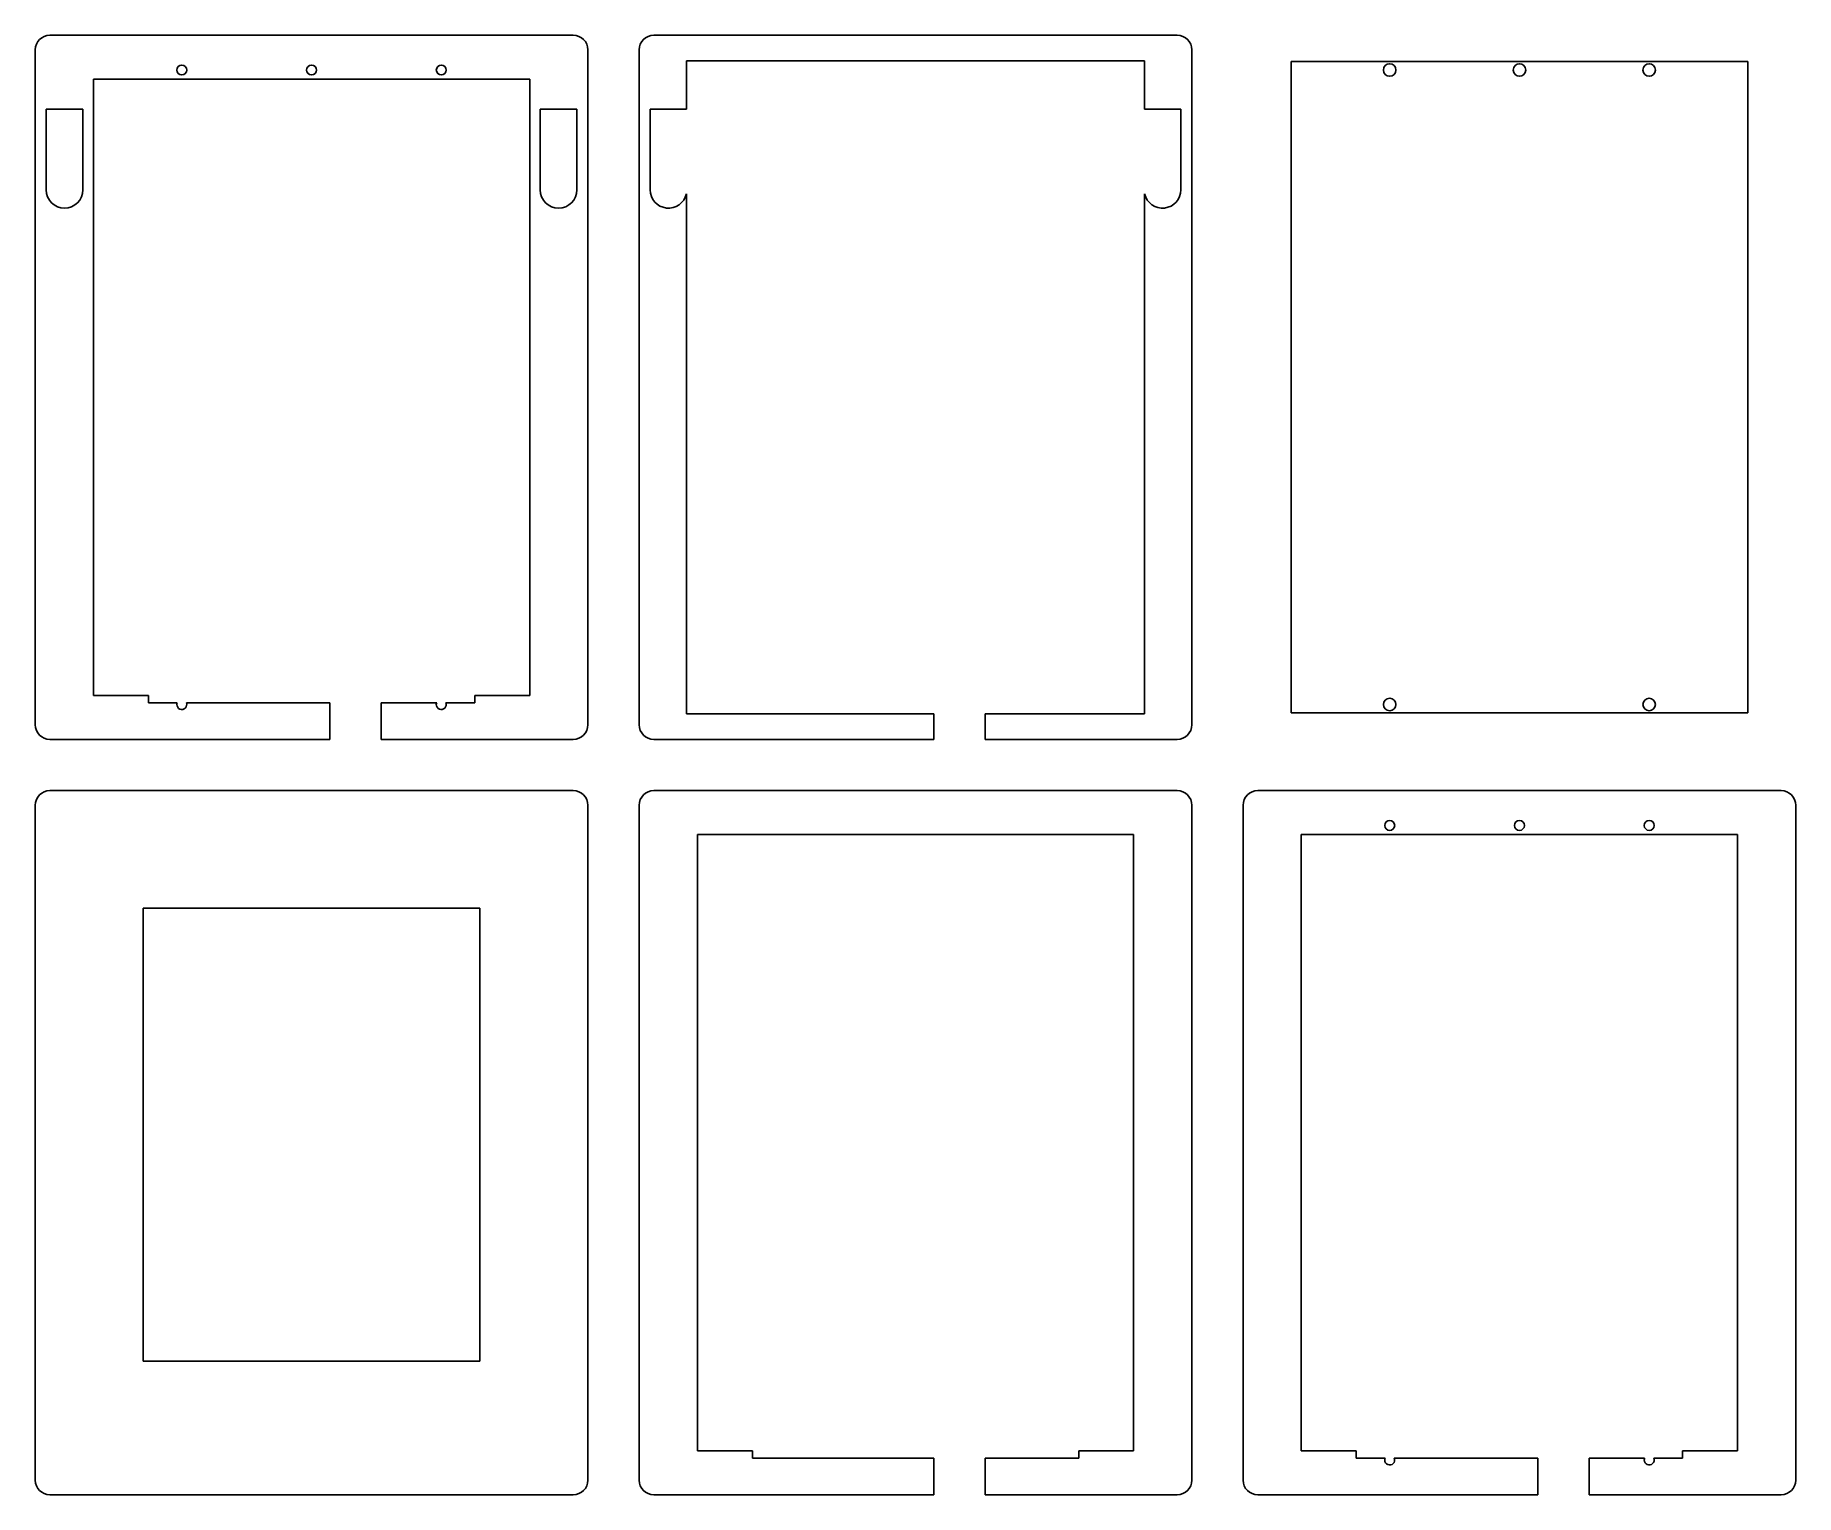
# Model space of a CAD drawing. Header units: millimetres. Extents: x 0 to 480, y 0 to 398.
import ezdxf

# ---------------------------------------------------------------- set-up
doc = ezdxf.new("R2010")
doc.units = ezdxf.units.MM
for name, color, linetype in [('flat_BackPanel', 7, 'CONTINUOUS'), ('flat_L1_Face', 7, 'CONTINUOUS'), ('flat_L2_Pocket', 7, 'CONTINUOUS'), ('flat_L3_Pocket', 7, 'CONTINUOUS'), ('flat_L4_Pocket', 7, 'CONTINUOUS'), ('flat_L5_Back', 7, 'CONTINUOUS')]:
    doc.layers.add(name, color=color, linetype=linetype)

msp = doc.modelspace()

# ---------------------------------------------------------------- linework, layer by layer
at = {"layer": 'flat_BackPanel'}
for p, q in [((342.68, 213.4), (342.68, 391.2)), ((342.68, 391.2), (467.32, 391.2)), ((467.32, 213.4), (467.32, 391.2)), ((342.68, 213.4), (467.32, 213.4))]:
    msp.add_line(p, q, dxfattribs=at)
for centre in [(369.6, 388.9), (405, 388.9), (440.4, 388.9), (369.6, 215.7), (440.4, 215.7)]:
    msp.add_circle(centre, 1.7, dxfattribs=at)
at = {"layer": 'flat_L1_Face'}
for p, q in [((4, 192.2), (146.8, 192.2)), ((0, 4), (0, 188.2)), ((150.8, 4), (150.8, 188.2)), ((121.3, 160.1), (29.5, 160.1)), ((29.5, 36.5), (29.5, 160.1)), ((121.3, 36.5), (121.3, 160.1)), ((121.3, 36.5), (29.5, 36.5)), ((4, 0), (146.8, 0))]:
    msp.add_line(p, q, dxfattribs=at)
for centre, start, end in [((4, 188.2), 90, 180), ((146.8, 188.2), 0, 90), ((4, 4), 180, -90), ((146.8, 4), -90, 0)]:
    msp.add_arc(centre, 4, start, end, dxfattribs=at)
at = {"layer": 'flat_L2_Pocket'}
for p, q in [((168.8, 192.2), (311.6, 192.2)), ((164.8, 4), (164.8, 188.2)), ((315.6, 4), (315.6, 188.2)), ((299.73, 180.2), (180.68, 180.2)), ((180.68, 12), (180.68, 180.2)), ((299.73, 12), (299.73, 180.2)), ((195.68, 12), (180.68, 12)), ((195.68, 10), (195.68, 12)), ((245.2, 10), (195.68, 10)), ((245.2, 0), (245.2, 10)), ((259.2, 0), (259.2, 10)), ((284.73, 10), (259.2, 10)), ((284.73, 10), (284.73, 12)), ((299.73, 12), (284.73, 12)), ((168.8, 0), (245.2, 0)), ((259.2, 0), (311.6, 0))]:
    msp.add_line(p, q, dxfattribs=at)
for centre, start, end in [((168.8, 188.2), 90, 180), ((311.6, 188.2), 0, 90), ((168.8, 4), 180, -90), ((311.6, 4), -90, 0)]:
    msp.add_arc(centre, 4, start, end, dxfattribs=at)
at = {"layer": 'flat_L3_Pocket'}
for p, q in [((333.6, 192.2), (476.4, 192.2)), ((329.6, 4), (329.6, 188.2)), ((480.4, 4), (480.4, 188.2)), ((464.52, 180.2), (345.48, 180.2)), ((345.48, 12), (345.48, 180.2)), ((464.52, 12), (464.52, 180.2)), ((360.48, 12), (345.48, 12)), ((360.48, 10), (360.48, 12)), ((368.35, 10), (360.48, 10)), ((410, 10), (370.85, 10)), ((410, 0), (410, 10)), ((424, 0), (424, 10)), ((439.15, 10), (424, 10)), ((449.52, 10), (441.65, 10)), ((449.52, 10), (449.52, 12)), ((464.52, 12), (449.52, 12)), ((333.6, 0), (410, 0)), ((424, 0), (476.4, 0))]:
    msp.add_line(p, q, dxfattribs=at)
for centre in [(369.6, 182.7), (405, 182.7), (440.4, 182.7)]:
    msp.add_circle(centre, 1.35, dxfattribs=at)
for centre, radius, start, end in [((333.6, 188.2), 4, 90, 180), ((476.4, 188.2), 4, 0, 90), ((369.6, 9.5), 1.35, 180, 21.7385), ((369.6, 9.5), 1.35, 158.2615, 180), ((440.4, 9.5), 1.35, 158.2615, 180), ((440.4, 9.5), 1.35, 180, 21.7385), ((333.6, 4), 4, 180, -90), ((476.4, 4), 4, -90, 0)]:
    msp.add_arc(centre, radius, start, end, dxfattribs=at)
at = {"layer": 'flat_L4_Pocket'}
for p, q in [((0, 210.2), (0, 394.4)), ((4, 398.4), (146.8, 398.4)), ((150.8, 210.2), (150.8, 394.4)), ((134.93, 386.4), (15.88, 386.4)), ((15.88, 218.2), (15.88, 386.4)), ((134.93, 218.2), (134.93, 386.4)), ((13, 378.2), (3, 378.2)), ((3, 356.2), (3, 378.2)), ((13, 356.2), (13, 378.2)), ((147.8, 378.2), (137.8, 378.2)), ((137.8, 356.2), (137.8, 378.2)), ((147.8, 356.2), (147.8, 378.2)), ((30.88, 218.2), (15.88, 218.2)), ((30.88, 216.2), (30.88, 218.2)), ((38.75, 216.2), (30.88, 216.2)), ((80.4, 216.2), (41.25, 216.2)), ((80.4, 206.2), (80.4, 216.2)), ((94.4, 206.2), (94.4, 216.2)), ((109.55, 216.2), (94.4, 216.2)), ((119.92, 216.2), (112.05, 216.2)), ((119.92, 216.2), (119.92, 218.2)), ((134.93, 218.2), (119.92, 218.2)), ((4, 206.2), (80.4, 206.2)), ((94.4, 206.2), (146.8, 206.2))]:
    msp.add_line(p, q, dxfattribs=at)
for centre in [(40, 388.9), (75.4, 388.9), (110.8, 388.9)]:
    msp.add_circle(centre, 1.35, dxfattribs=at)
for centre, radius, start, end in [((4, 394.4), 4, 90, 180), ((146.8, 394.4), 4, 0, 90), ((8, 356.2), 5, 180, 0), ((142.8, 356.2), 5, 180, 0), ((40, 215.7), 1.35, 180, 21.7385), ((40, 215.7), 1.35, 158.2615, 180), ((110.8, 215.7), 1.35, 158.2615, 180), ((110.8, 215.7), 1.35, 180, 21.7385), ((4, 210.2), 4, 180, -90), ((146.8, 210.2), 4, -90, 0)]:
    msp.add_arc(centre, radius, start, end, dxfattribs=at)
at = {"layer": 'flat_L5_Back'}
for p, q in [((164.8, 210.2), (164.8, 394.4)), ((168.8, 398.4), (311.6, 398.4)), ((315.6, 210.2), (315.6, 394.4)), ((302.73, 391.4), (177.68, 391.4)), ((177.68, 378.2), (177.68, 391.4)), ((302.73, 378.2), (302.73, 391.4)), ((167.8, 356.2), (167.8, 378.2)), ((170.3, 378.2), (167.8, 378.2)), ((175.3, 378.2), (170.3, 378.2)), ((177.68, 378.2), (175.3, 378.2)), ((305.1, 378.2), (302.73, 378.2)), ((310.1, 378.2), (305.1, 378.2)), ((312.6, 378.2), (310.1, 378.2)), ((312.6, 356.2), (312.6, 378.2)), ((177.68, 213.2), (177.68, 355.09)), ((302.73, 213.2), (302.73, 355.09)), ((245.2, 213.2), (177.68, 213.2)), ((245.2, 206.2), (245.2, 213.2)), ((259.2, 206.2), (259.2, 213.2)), ((302.73, 213.2), (259.2, 213.2)), ((168.8, 206.2), (245.2, 206.2)), ((259.2, 206.2), (311.6, 206.2))]:
    msp.add_line(p, q, dxfattribs=at)
for centre, radius, start, end in [((168.8, 394.4), 4, 90, 180), ((311.6, 394.4), 4, 0, 90), ((172.8, 356.2), 5, 180, -12.8386), ((307.6, 356.2), 5, -167.1614, 0), ((168.8, 210.2), 4, 180, -90), ((311.6, 210.2), 4, -90, 0)]:
    msp.add_arc(centre, radius, start, end, dxfattribs=at)

doc.saveas('drawing.dxf')
